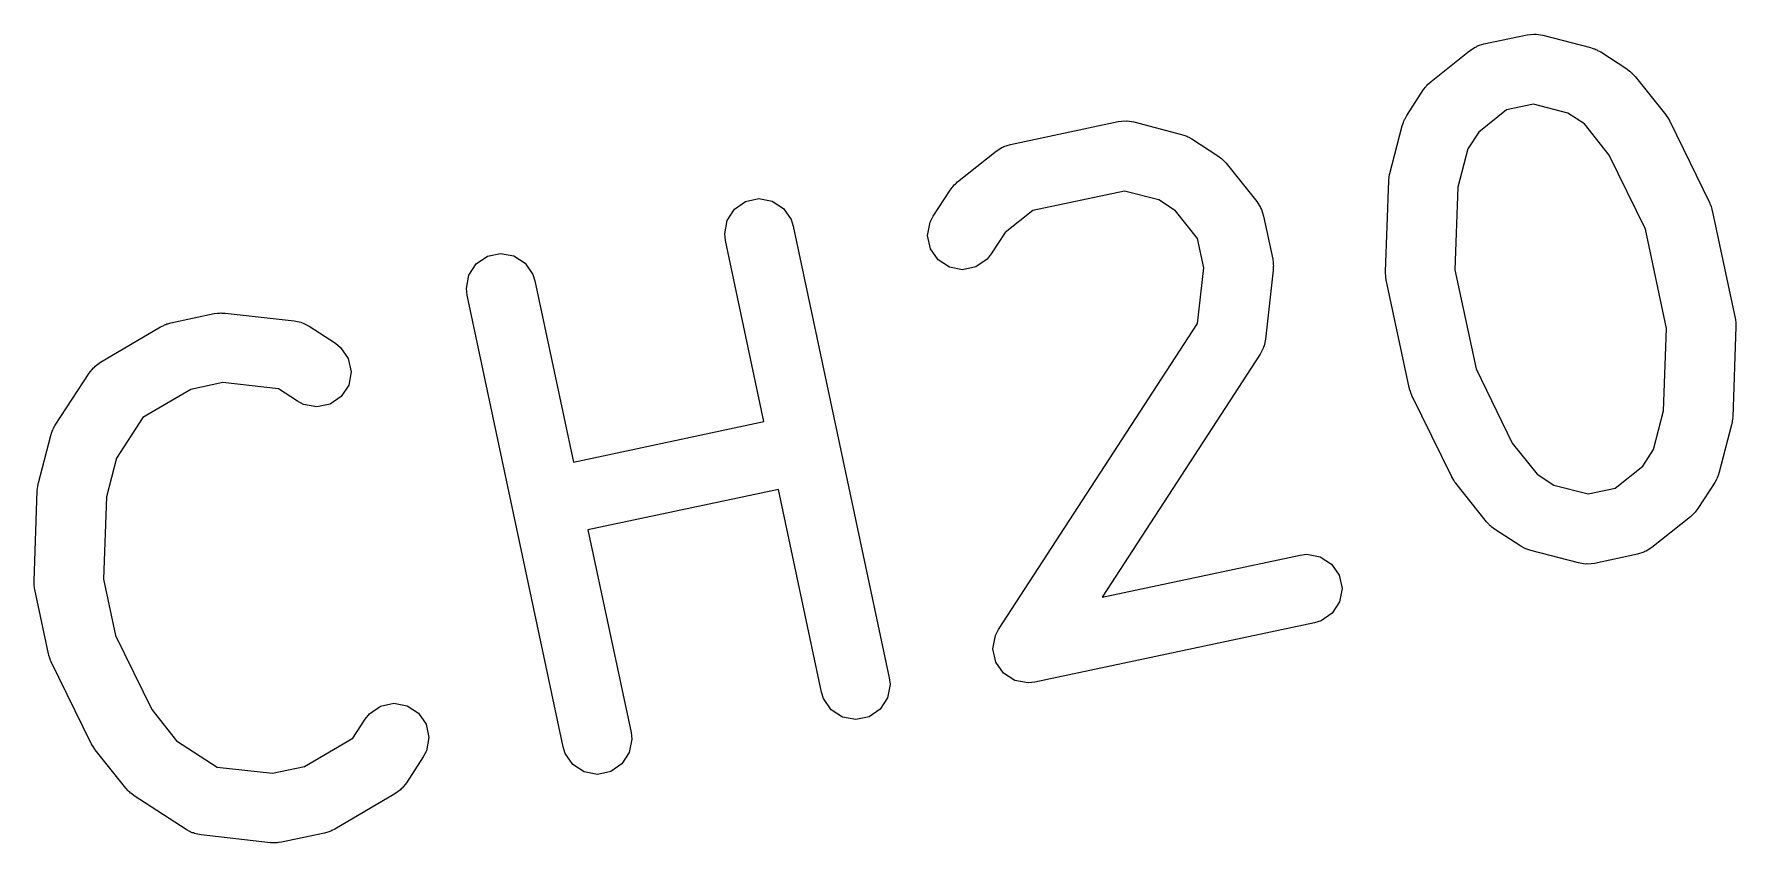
# Model space of a CAD drawing. Extents: x 99 to 216, y -134 to -70.
# Drawn here: x 131.207 to 134.89, y -133.651 to -131.9 of the extents above; entities that cross this region are included whole.
import ezdxf

# ---------------------------------------------------------------- set-up
doc = ezdxf.new("R2010")
doc.units = 0
doc.layers.add('BLACK', color=7, linetype='CONTINUOUS')

msp = doc.modelspace()

# ---------------------------------------------------------------- linework, layer by layer
at = {"layer": 'BLACK', "linetype": 'CONTINUOUS'}
for p, q in [((134.330999, -131.925459), (134.345012, -131.921007)), ((134.345012, -131.921007), (134.438169, -131.901206)), ((134.438169, -131.901206), (134.45278, -131.899573)), ((134.45278, -131.899573), (134.455429, -131.900064)), ((134.455429, -131.900064), (134.458099, -131.899692)), ((134.458099, -131.899692), (134.472623, -131.901977)), ((134.472623, -131.901977), (134.57568, -131.928755)), ((134.230593, -132.002105), (134.31385, -131.935726)), ((134.31385, -131.935726), (134.326189, -131.927731)), ((134.326189, -131.927731), (134.328777, -131.926985)), ((134.328777, -131.926985), (134.330999, -131.925459)), ((134.57568, -131.928755), (134.582663, -131.931323)), ((134.582663, -131.931323), (134.58461, -131.931684)), ((134.58461, -131.931684), (134.586976, -131.932909)), ((134.586976, -131.932909), (134.58948, -131.93383)), ((134.58948, -131.93383), (134.59106, -131.935023)), ((134.59106, -131.935023), (134.597666, -131.938444)), ((134.597666, -131.938444), (134.654145, -131.975121)), ((134.654145, -131.975121), (134.659957, -131.979765)), ((134.659957, -131.979765), (134.661692, -131.980724)), ((134.661692, -131.980724), (134.66355, -131.982636)), ((134.66355, -131.982636), (134.665632, -131.984299)), ((134.665632, -131.984299), (134.666753, -131.98593)), ((134.666753, -131.98593), (134.671941, -131.991267)), ((134.671941, -131.991267), (134.73832, -132.074524)), ((134.17777, -132.076379), (134.214448, -132.0199)), ((134.214448, -132.0199), (134.21909, -132.014089)), ((134.21909, -132.014089), (134.22005, -132.012354)), ((134.22005, -132.012354), (134.221963, -132.010494)), ((134.221963, -132.010494), (134.223626, -132.008413)), ((134.223626, -132.008413), (134.225257, -132.007291)), ((134.225257, -132.007291), (134.230593, -132.002105)), ((134.393517, -132.064047), (134.333618, -132.111804)), ((134.452035, -132.051609), (134.393517, -132.064047)), ((134.526179, -132.070874), (134.452035, -132.051609)), ((134.562242, -132.094293), (134.526179, -132.070874)), ((133.320286, -132.13882), (133.553178, -132.089317)), ((133.553178, -132.089317), (133.567789, -132.087684)), ((133.567789, -132.087684), (133.570438, -132.088175)), ((133.570438, -132.088175), (133.573108, -132.087803)), ((133.573108, -132.087803), (133.587632, -132.090088)), ((133.587632, -132.090088), (133.690689, -132.116865)), ((134.141303, -132.201423), (134.16808, -132.098366)), ((134.16808, -132.098366), (134.170647, -132.091384)), ((134.170647, -132.091384), (134.171009, -132.089435)), ((134.171009, -132.089435), (134.172236, -132.087065)), ((134.172236, -132.087065), (134.173155, -132.084567)), ((134.173155, -132.084567), (134.174347, -132.082988)), ((134.174347, -132.082988), (134.17777, -132.076379)), ((134.615903, -132.161597), (134.562242, -132.094293)), ((134.73832, -132.074524), (134.738941, -132.075482)), ((134.738941, -132.075482), (134.73935, -132.075844)), ((134.73935, -132.075844), (134.742789, -132.081421)), ((134.742789, -132.081421), (134.746315, -132.086863)), ((134.746315, -132.086863), (134.746464, -132.087381)), ((134.746464, -132.087381), (134.747067, -132.088359)), ((134.747067, -132.088359), (134.833247, -132.264772)), ((133.301464, -132.145543), (133.304053, -132.144797)), ((133.304053, -132.144797), (133.306273, -132.143272)), ((133.306273, -132.143272), (133.320286, -132.13882)), ((133.690689, -132.116865), (133.69767, -132.119432)), ((133.69767, -132.119432), (133.69962, -132.119794)), ((133.69962, -132.119794), (133.701989, -132.121021)), ((133.701989, -132.121021), (133.704488, -132.12194)), ((133.704488, -132.12194), (133.706066, -132.123132)), ((133.706066, -132.123132), (133.712676, -132.126555)), ((133.712676, -132.126555), (133.769155, -132.163233)), ((134.333618, -132.111804), (134.310199, -132.147866)), ((133.205867, -132.219917), (133.289125, -132.153538)), ((133.289125, -132.153538), (133.301464, -132.145543)), ((133.769155, -132.163233), (133.774965, -132.167875)), ((133.774965, -132.167875), (133.776701, -132.168835)), ((133.776701, -132.168835), (133.77856, -132.170748)), ((133.77856, -132.170748), (133.780642, -132.172411)), ((133.780642, -132.172411), (133.781763, -132.174042)), ((133.781763, -132.174042), (133.786949, -132.179377)), ((133.786949, -132.179377), (133.853329, -132.262633)), ((134.310199, -132.147866), (134.288553, -132.231176)), ((134.694416, -132.322317), (134.615903, -132.161597)), ((134.131964, -132.413834), (134.13894, -132.217619)), ((134.13894, -132.217619), (134.139092, -132.216483)), ((134.139018, -132.215947), (134.140031, -132.209507)), ((134.139092, -132.216483), (134.139018, -132.215947)), ((134.140031, -132.209507), (134.1409, -132.203048)), ((134.1409, -132.203048), (134.141124, -132.202555)), ((134.141124, -132.202555), (134.141303, -132.201423)), ((133.153044, -132.294191), (133.189722, -132.237712)), ((133.189722, -132.237712), (133.194366, -132.231899)), ((133.194366, -132.231899), (133.195325, -132.230165)), ((133.195325, -132.230165), (133.197237, -132.228306)), ((133.197237, -132.228306), (133.1989, -132.226225)), ((133.1989, -132.226225), (133.200531, -132.225103)), ((133.200531, -132.225103), (133.205867, -132.219917)), ((133.567045, -132.23972), (133.368791, -132.28186)), ((133.641188, -132.258984), (133.567045, -132.23972)), ((134.288553, -132.231176), (134.282197, -132.409938)), ((132.707276, -132.303195), (132.723214, -132.278653)), ((132.723214, -132.278653), (132.747331, -132.262078)), ((132.747331, -132.262078), (132.775955, -132.255993)), ((132.775955, -132.255993), (132.804729, -132.261326)), ((132.804729, -132.261326), (132.829271, -132.277264)), ((132.829271, -132.277264), (132.845846, -132.301381)), ((133.368791, -132.28186), (133.308892, -132.329616)), ((133.677251, -132.282404), (133.641188, -132.258984)), ((133.725007, -132.342301), (133.677251, -132.282404)), ((133.853329, -132.262633), (133.861324, -132.274972)), ((133.861324, -132.274972), (133.86207, -132.277562)), ((133.86207, -132.277562), (133.863596, -132.279783)), ((133.863596, -132.279783), (133.868048, -132.293796)), ((134.833247, -132.264772), (134.834141, -132.267176)), ((134.834141, -132.267176), (134.834767, -132.268086)), ((134.834767, -132.268086), (134.836439, -132.27335)), ((134.836439, -132.27335), (134.838375, -132.278551)), ((134.838375, -132.278551), (134.838443, -132.279657)), ((134.838443, -132.279657), (134.839219, -132.282099)), ((134.839219, -132.282099), (134.888722, -132.514991)), ((132.701943, -132.331969), (132.707276, -132.303195)), ((132.845846, -132.301381), (132.850298, -132.315394)), ((132.850298, -132.315394), (133.05821, -133.293541)), ((133.14095, -132.336021), (133.146283, -132.307247)), ((133.146283, -132.307247), (133.153044, -132.294191)), ((133.868048, -132.293796), (133.887849, -132.386953)), ((134.74008, -132.537144), (134.694416, -132.322317)), ((132.703576, -132.34658), (132.701943, -132.331969)), ((132.786988, -132.739004), (132.703576, -132.34658)), ((133.147035, -132.364644), (133.14095, -132.336021)), ((133.163609, -132.388762), (133.147035, -132.364644)), ((133.308892, -132.329616), (133.278844, -132.375887)), ((133.738596, -132.406235), (133.725007, -132.342301)), ((132.148335, -132.422002), (132.164273, -132.39746)), ((132.164273, -132.39746), (132.18839, -132.380885)), ((132.18839, -132.380885), (132.217015, -132.3748)), ((132.217015, -132.3748), (132.245788, -132.380133)), ((132.245788, -132.380133), (132.27033, -132.396071)), ((132.27033, -132.396071), (132.286905, -132.420188)), ((133.188152, -132.4047), (133.163609, -132.388762)), ((133.269667, -132.387374), (133.245549, -132.403948)), ((133.278844, -132.375887), (133.269667, -132.387374)), ((133.887849, -132.386953), (133.888675, -132.394349)), ((133.888675, -132.394349), (133.889223, -132.39625)), ((133.889482, -132.401564), (133.88912, -132.403515)), ((133.889223, -132.39625), (133.889185, -132.398909)), ((133.889185, -132.398909), (133.889482, -132.401564)), ((132.143002, -132.450775), (132.148335, -132.422002)), ((132.286905, -132.420188), (132.291357, -132.434201)), ((132.291357, -132.434201), (132.374768, -132.826624)), ((133.216926, -132.410033), (133.188152, -132.4047)), ((133.245549, -132.403948), (133.216926, -132.410033)), ((133.725068, -132.526181), (133.738596, -132.406235)), ((133.889015, -132.410951), (133.872138, -132.560588)), ((133.88912, -132.403515), (133.889015, -132.410951)), ((134.131923, -132.417481), (134.132124, -132.416393)), ((134.132538, -132.422989), (134.131923, -132.417481)), ((134.132124, -132.416393), (134.131964, -132.413834)), ((134.132885, -132.428508), (134.132538, -132.422989)), ((134.133271, -132.429542), (134.132885, -132.428508)), ((134.133556, -132.432092), (134.133271, -132.429542)), ((134.183059, -132.664984), (134.133556, -132.432092)), ((134.282197, -132.409938), (134.327861, -132.624765)), ((132.144635, -132.465387), (132.143002, -132.450775)), ((132.352546, -133.443535), (132.144635, -132.465387)), ((131.503726, -132.524941), (131.596883, -132.50514)), ((131.596883, -132.50514), (131.604279, -132.504313)), ((131.604279, -132.504313), (131.60618, -132.503766)), ((131.60618, -132.503766), (131.608839, -132.503803)), ((131.608839, -132.503803), (131.611494, -132.503507)), ((131.611494, -132.503507), (131.613445, -132.503868)), ((131.613445, -132.503868), (131.620882, -132.503974)), ((131.620882, -132.503974), (131.770518, -132.520851)), ((131.351492, -132.609917), (131.481327, -132.533636)), ((131.481327, -132.533636), (131.488083, -132.530512)), ((131.488083, -132.530512), (131.489713, -132.529393)), ((131.489713, -132.529393), (131.49225, -132.528586)), ((131.49225, -132.528586), (131.494673, -132.527467)), ((131.494673, -132.527467), (131.496636, -132.527193)), ((131.496636, -132.527193), (131.503726, -132.524941)), ((131.770518, -132.520851), (131.784896, -132.523922)), ((131.784896, -132.523922), (131.787254, -132.525225)), ((131.787254, -132.525225), (131.789904, -132.525717)), ((131.789904, -132.525717), (131.80296, -132.532478)), ((131.80296, -132.532478), (131.859439, -132.569156)), ((133.294577, -133.189082), (133.725068, -132.526181)), ((134.733724, -132.715906), (134.74008, -132.537144)), ((134.890314, -132.533249), (134.883338, -132.729464)), ((134.888722, -132.514991), (134.889006, -132.51754)), ((134.889006, -132.51754), (134.889393, -132.518575)), ((134.889393, -132.518575), (134.889739, -132.524093)), ((134.889739, -132.524093), (134.890355, -132.529602)), ((134.890355, -132.529602), (134.890153, -132.530689)), ((134.890153, -132.530689), (134.890314, -132.533249)), ((131.859439, -132.569156), (131.870926, -132.578334)), ((131.870926, -132.578334), (131.887501, -132.602451)), ((133.867272, -132.579974), (133.860511, -132.59303)), ((133.867762, -132.577324), (133.867272, -132.579974)), ((133.869067, -132.574966), (133.867762, -132.577324)), ((133.872138, -132.560588), (133.869067, -132.574966)), ((131.326584, -132.633734), (131.335761, -132.622247)), ((131.335761, -132.622247), (131.337982, -132.62072)), ((131.337982, -132.62072), (131.339606, -132.618571)), ((131.339606, -132.618571), (131.351492, -132.609917)), ((131.887501, -132.602451), (131.893585, -132.631074)), ((133.860511, -132.59303), (133.518992, -133.118923)), ((131.253228, -132.746692), (131.326584, -132.633734)), ((131.616165, -132.654392), (131.546816, -132.669132)), ((131.736112, -132.66792), (131.616165, -132.654392)), ((131.888252, -132.659848), (131.872314, -132.684391)), ((131.893585, -132.631074), (131.888252, -132.659848)), ((134.327861, -132.624765), (134.406374, -132.785485)), ((131.546816, -132.669132), (131.442741, -132.730278)), ((131.777743, -132.694956), (131.736112, -132.66792)), ((131.7908, -132.701717), (131.777743, -132.694956)), ((131.872314, -132.684391), (131.848197, -132.700966)), ((134.183834, -132.667425), (134.183059, -132.664984)), ((134.183903, -132.668532), (134.183834, -132.667425)), ((134.185838, -132.673732), (134.183903, -132.668532)), ((134.187511, -132.678997), (134.185838, -132.673732)), ((134.188136, -132.679906), (134.187511, -132.678997)), ((134.189031, -132.682311), (134.188136, -132.679906)), ((134.275211, -132.858724), (134.189031, -132.682311)), ((131.442741, -132.730278), (131.385657, -132.818179)), ((131.819573, -132.70705), (131.7908, -132.701717)), ((131.848197, -132.700966), (131.819573, -132.70705)), ((134.712078, -132.799216), (134.733724, -132.715906)), ((134.88326, -132.731136), (134.882246, -132.737575)), ((134.883338, -132.729464), (134.883185, -132.730599)), ((134.883185, -132.730599), (134.88326, -132.731136)), ((131.216761, -132.871737), (131.243538, -132.768679)), ((131.243538, -132.768679), (131.246105, -132.761697)), ((131.246105, -132.761697), (131.246467, -132.759748)), ((131.246467, -132.759748), (131.247694, -132.757378)), ((131.247694, -132.757378), (131.248613, -132.75488)), ((131.248613, -132.75488), (131.249805, -132.753301)), ((131.249805, -132.753301), (131.253228, -132.746692)), ((132.374768, -132.826624), (132.786988, -132.739004)), ((134.880975, -132.74566), (134.854198, -132.848717)), ((134.881153, -132.744527), (134.880975, -132.74566)), ((134.881378, -132.744035), (134.881153, -132.744527)), ((134.882246, -132.737575), (134.881378, -132.744035)), ((134.406374, -132.785485), (134.460034, -132.852789)), ((134.688658, -132.83528), (134.712078, -132.799216)), ((131.385657, -132.818179), (131.364011, -132.90149)), ((134.628761, -132.883035), (134.688658, -132.83528)), ((131.214476, -132.886262), (131.215488, -132.879824)), ((131.215488, -132.879824), (131.216358, -132.873362)), ((131.216358, -132.873362), (131.216582, -132.872869)), ((131.216582, -132.872869), (131.216761, -132.871737)), ((134.275813, -132.859701), (134.275211, -132.858724)), ((134.275963, -132.86022), (134.275813, -132.859701)), ((134.279501, -132.865681), (134.275963, -132.86022)), ((134.282929, -132.871239), (134.279501, -132.865681)), ((134.283333, -132.871596), (134.282929, -132.871239)), ((134.283957, -132.872559), (134.283333, -132.871596)), ((134.350337, -132.955816), (134.283957, -132.872559)), ((134.460034, -132.852789), (134.496098, -132.876209)), ((134.496098, -132.876209), (134.570241, -132.895473)), ((134.844508, -132.870704), (134.80783, -132.927183)), ((134.847929, -132.864095), (134.844508, -132.870704)), ((134.849123, -132.862516), (134.847929, -132.864095)), ((134.850042, -132.860015), (134.849123, -132.862516)), ((134.851269, -132.857647), (134.850042, -132.860015)), ((134.851629, -132.855699), (134.851269, -132.857647)), ((134.854198, -132.848717), (134.851629, -132.855699)), ((131.207422, -133.084147), (131.214398, -132.887933)), ((131.214398, -132.887933), (131.21455, -132.886797)), ((131.21455, -132.886797), (131.214476, -132.886262)), ((131.364011, -132.90149), (131.357655, -133.080252)), ((132.818175, -132.885726), (132.405955, -132.973346)), ((132.911488, -133.324728), (132.818175, -132.885726)), ((134.570241, -132.895473), (134.628761, -132.883035)), ((134.791685, -132.944978), (134.708428, -133.011358)), ((134.797016, -132.939794), (134.791685, -132.944978)), ((134.798653, -132.93867), (134.797016, -132.939794)), ((134.800321, -132.936581), (134.798653, -132.93867)), ((134.802227, -132.934729), (134.800321, -132.936581)), ((134.803182, -132.932999), (134.802227, -132.934729)), ((134.80783, -132.927183), (134.803182, -132.932999)), ((132.405955, -132.973346), (132.499268, -133.412348)), ((134.35552, -132.961147), (134.350337, -132.955816)), ((134.356645, -132.962784), (134.35552, -132.961147)), ((134.358733, -132.964452), (134.356645, -132.962784)), ((134.360586, -132.966358), (134.358733, -132.964452)), ((134.362315, -132.967313), (134.360586, -132.966358)), ((134.368132, -132.971961), (134.362315, -132.967313)), ((134.424611, -133.008639), (134.368132, -132.971961)), ((133.518992, -133.118923), (133.947403, -133.027862)), ((133.947403, -133.027862), (133.962015, -133.026229)), ((133.962015, -133.026229), (133.990788, -133.031562)), ((134.431219, -133.01206), (134.424611, -133.008639)), ((134.432799, -133.013254), (134.431219, -133.01206)), ((134.435299, -133.014173), (134.432799, -133.013254)), ((134.437668, -133.0154), (134.435299, -133.014173)), ((134.439615, -133.01576), (134.437668, -133.0154)), ((134.446598, -133.018329), (134.439615, -133.01576)), ((134.549655, -133.045106), (134.446598, -133.018329)), ((134.677266, -133.026076), (134.584109, -133.045877)), ((134.691279, -133.021624), (134.677266, -133.026076)), ((134.6935, -133.020097), (134.691279, -133.021624)), ((134.696089, -133.019352), (134.6935, -133.020097)), ((134.708428, -133.011358), (134.696089, -133.019352)), ((133.990788, -133.031562), (134.01533, -133.0475)), ((134.01533, -133.0475), (134.031906, -133.071617)), ((134.564179, -133.047391), (134.549655, -133.045106)), ((134.566847, -133.047018), (134.564179, -133.047391)), ((134.569497, -133.04751), (134.566847, -133.047018)), ((134.584109, -133.045877), (134.569497, -133.04751)), ((131.207381, -133.087793), (131.207582, -133.086705)), ((131.207996, -133.0933), (131.207381, -133.087793)), ((131.207582, -133.086705), (131.207422, -133.084147)), ((131.208343, -133.098821), (131.207996, -133.0933)), ((131.208729, -133.099855), (131.208343, -133.098821)), ((131.209014, -133.102405), (131.208729, -133.099855)), ((131.238715, -133.242141), (131.209014, -133.102405)), ((131.357655, -133.080252), (131.383516, -133.201921)), ((134.031906, -133.071617), (134.03799, -133.100241)), ((134.03799, -133.100241), (134.032657, -133.129015)), ((134.032657, -133.129015), (134.016719, -133.153557)), ((133.97859, -133.174584), (133.37307, -133.303291)), ((133.992602, -133.170132), (133.97859, -133.174584)), ((134.016719, -133.153557), (133.992602, -133.170132)), ((131.383516, -133.201921), (131.462033, -133.362644)), ((133.282483, -133.230912), (133.287816, -133.202138)), ((133.287816, -133.202138), (133.294577, -133.189082)), ((131.23949, -133.244582), (131.238715, -133.242141)), ((131.239559, -133.245689), (131.23949, -133.244582)), ((131.241495, -133.250892), (131.239559, -133.245689)), ((133.288568, -133.259536), (133.282483, -133.230912)), ((131.243167, -133.256154), (131.241495, -133.250892)), ((131.243791, -133.257062), (131.243167, -133.256154)), ((131.244687, -133.259469), (131.243791, -133.257062)), ((131.330868, -133.435881), (131.244687, -133.259469)), ((133.305143, -133.283653), (133.288568, -133.259536)), ((133.329685, -133.299591), (133.305143, -133.283653)), ((133.059843, -133.308153), (133.054509, -133.336927)), ((133.05821, -133.293541), (133.059843, -133.308153)), ((133.358459, -133.304924), (133.329685, -133.299591)), ((133.37307, -133.303291), (133.358459, -133.304924)), ((131.933178, -133.371555), (131.957295, -133.35498)), ((131.957295, -133.35498), (131.985918, -133.348896)), ((131.985918, -133.348896), (132.014692, -133.354229)), ((132.014692, -133.354229), (132.039235, -133.370167)), ((132.91594, -133.338741), (132.911488, -133.324728)), ((132.932515, -133.362857), (132.91594, -133.338741)), ((133.054509, -133.336927), (133.038572, -133.361469)), ((131.462033, -133.362644), (131.515692, -133.429945)), ((131.896965, -133.424671), (131.924, -133.383042)), ((131.924, -133.383042), (131.933178, -133.371555)), ((132.039235, -133.370167), (132.05581, -133.394284)), ((132.05581, -133.394284), (132.061894, -133.422908)), ((132.957057, -133.378795), (132.932515, -133.362857)), ((132.98583, -133.384128), (132.957057, -133.378795)), ((133.014455, -133.378044), (132.98583, -133.384128)), ((133.038572, -133.361469), (133.014455, -133.378044)), ((131.515692, -133.429945), (131.603594, -133.48703)), ((131.792889, -133.485818), (131.896965, -133.424671)), ((132.061894, -133.422908), (132.056561, -133.451681)), ((132.500901, -133.42696), (132.495567, -133.455734)), ((132.499268, -133.412348), (132.500901, -133.42696)), ((131.33147, -133.436858), (131.330868, -133.435881)), ((131.33162, -133.437377), (131.33147, -133.436858)), ((131.335163, -133.442845), (131.33162, -133.437377)), ((131.338586, -133.448396), (131.335163, -133.442845)), ((131.33899, -133.448753), (131.338586, -133.448396)), ((131.339615, -133.449717), (131.33899, -133.448753)), ((131.405994, -133.532972), (131.339615, -133.449717)), ((132.0498, -133.464738), (132.013122, -133.521217)), ((132.056561, -133.451681), (132.0498, -133.464738)), ((132.356998, -133.457548), (132.352546, -133.443535)), ((132.373573, -133.481665), (132.356998, -133.457548)), ((132.495567, -133.455734), (132.47963, -133.480276)), ((131.603594, -133.48703), (131.723541, -133.500558)), ((131.723541, -133.500558), (131.792889, -133.485818)), ((132.398115, -133.497602), (132.373573, -133.481665)), ((132.426888, -133.502935), (132.398115, -133.497602)), ((132.455513, -133.496851), (132.426888, -133.502935)), ((132.47963, -133.480276), (132.455513, -133.496851)), ((131.411178, -133.538305), (131.405994, -133.532972)), ((131.412302, -133.53994), (131.411178, -133.538305)), ((131.414386, -133.541605), (131.412302, -133.53994)), ((131.416243, -133.543515), (131.414386, -133.541605)), ((131.417975, -133.544472), (131.416243, -133.543515)), ((131.423789, -133.549117), (131.417975, -133.544472)), ((132.0001, -133.53638), (131.988214, -133.545034)), ((132.001723, -133.53423), (132.0001, -133.53638)), ((132.003945, -133.532704), (132.001723, -133.53423)), ((132.013122, -133.521217), (132.003945, -133.532704)), ((131.536747, -133.622473), (131.423789, -133.549117)), ((131.988214, -133.545034), (131.858379, -133.621314)), ((131.549803, -133.629234), (131.536747, -133.622473)), ((131.552452, -133.629724), (131.549803, -133.629234)), ((131.554811, -133.631029), (131.552452, -133.629724)), ((131.569189, -133.6341), (131.554811, -133.631029)), ((131.718826, -133.650977), (131.569189, -133.6341)), ((131.72626, -133.651082), (131.718826, -133.650977)), ((131.728213, -133.651444), (131.72626, -133.651082)), ((131.730867, -133.651147), (131.728213, -133.651444)), ((131.733527, -133.651185), (131.730867, -133.651147)), ((131.735427, -133.650637), (131.733527, -133.651185)), ((131.742824, -133.649811), (131.735427, -133.650637)), ((131.83598, -133.63001), (131.742824, -133.649811)), ((131.843069, -133.627757), (131.83598, -133.63001)), ((131.845033, -133.627484), (131.843069, -133.627757)), ((131.847454, -133.626364), (131.845033, -133.627484)), ((131.849993, -133.625558), (131.847454, -133.626364)), ((131.851624, -133.624436), (131.849993, -133.625558)), ((131.858379, -133.621314), (131.851624, -133.624436))]:
    msp.add_line(p, q, dxfattribs=at)

doc.saveas('drawing.dxf')
